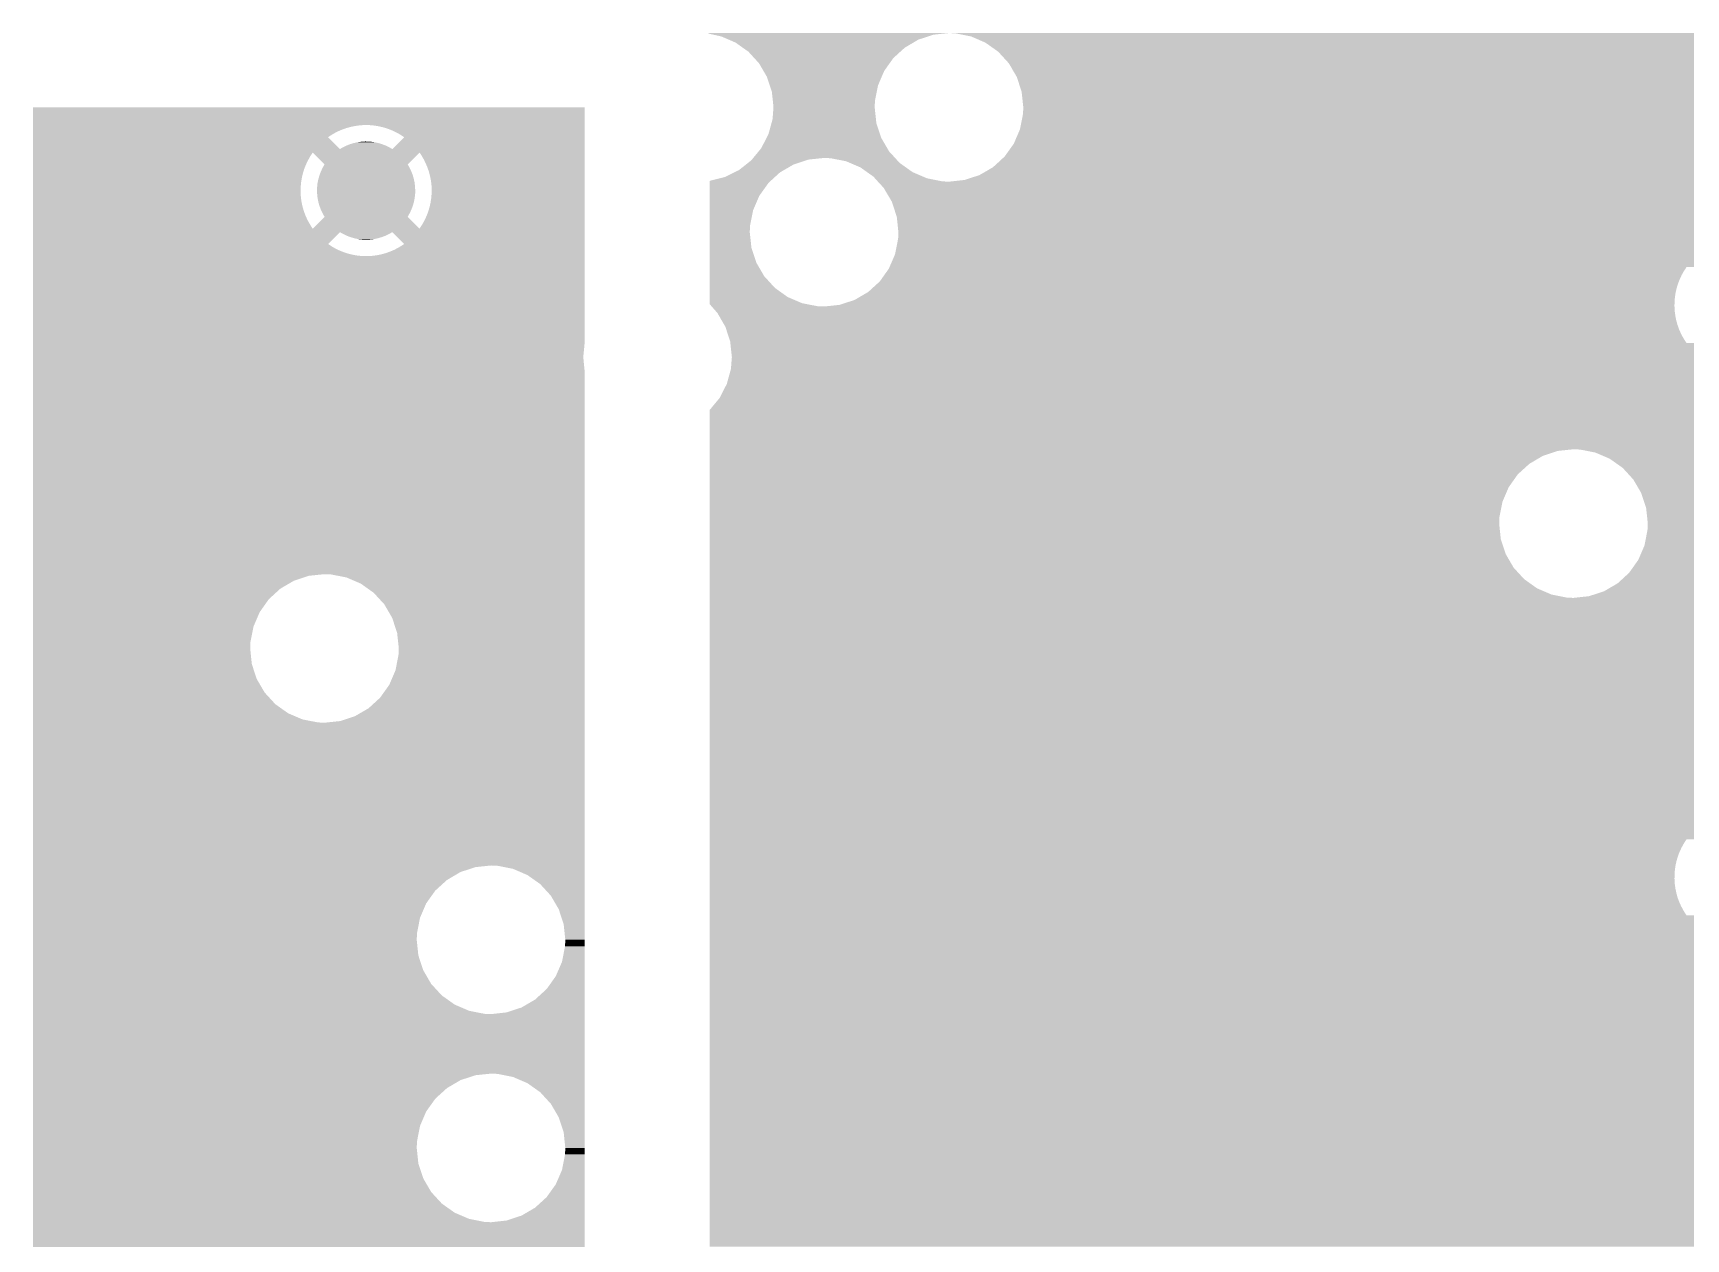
# Model space of a CAD drawing. Extents: x 295 to 953, y 10 to 290.
# Drawn here: x 551.71 to 574.9, y 229.2 to 246.12 of the extents above; entities that cross this region are included whole.
import ezdxf

# ---------------------------------------------------------------- set-up
doc = ezdxf.new("R2010")
doc.units = 0
doc.header["$LTSCALE"] = 5
doc.header["$MEASUREMENT"] = 0
doc.layers.add('GND', color=7, linetype='CONTINUOUS')

msp = doc.modelspace()

# ---------------------------------------------------------------- linework, layer by layer
at = {"layer": 'GND'}
for points in [[(561.187, 246.116), (561.185, 246.124), (564.485, 246.116), (564.561, 246.124)], [(561.188, 246.116), (561.187, 246.116), (564.482, 246.116), (564.485, 246.116)], [(561.256, 246.101), (561.188, 246.116), (564.342, 246.101), (564.482, 246.116)], [(561.364, 246.077), (561.256, 246.101), (564.271, 246.077), (564.342, 246.101)], [(564.653, 246.12), (564.561, 246.124), (708.603, 246.12), (708.61, 246.124)], [(564.869, 246.077), (564.653, 246.12), (708.537, 246.077), (708.603, 246.12)], [(561.47, 246.032), (561.364, 246.077), (564.132, 246.032), (564.271, 246.077)], [(561.566, 245.99), (561.47, 246.032), (564.061, 245.99), (564.132, 246.032)], [(561.665, 245.92), (561.566, 245.99), (563.942, 245.92), (564.061, 245.99)], [(561.746, 245.863), (561.665, 245.92), (563.879, 245.863), (563.942, 245.92)], [(561.829, 245.772), (561.746, 245.863), (563.779, 245.772), (563.879, 245.863)], [(564.878, 246.074), (564.869, 246.077), (708.53, 246.074), (708.537, 246.077)], [(564.9, 246.064), (564.878, 246.074), (708.517, 246.064), (708.53, 246.074)], [(565.071, 245.99), (564.9, 246.064), (708.591, 245.99), (708.517, 246.064)], [(565.251, 245.863), (565.071, 245.99), (708.718, 245.863), (708.591, 245.99)], [(565.357, 245.747), (565.251, 245.863), (708.834, 245.747), (708.718, 245.863)], [(561.895, 245.7), (561.829, 245.772), (563.728, 245.7), (563.779, 245.772)], [(561.958, 245.592), (561.895, 245.7), (563.652, 245.592), (563.728, 245.7)], [(565.394, 245.707), (565.357, 245.747), (720.195, 245.707), (720.222, 245.747)], [(565.4, 245.7), (565.394, 245.707), (720.191, 245.7), (720.195, 245.707)], [(565.43, 245.65), (565.4, 245.7), (720.163, 245.65), (720.191, 245.7)], [(565.464, 245.59), (565.43, 245.65), (720.135, 245.59), (720.163, 245.65)], [(562.006, 245.51), (561.958, 245.592), (563.616, 245.51), (563.652, 245.592)], [(562.046, 245.389), (562.006, 245.51), (563.565, 245.389), (563.616, 245.51)], [(562.075, 245.3), (562.046, 245.389), (563.547, 245.3), (563.565, 245.389)], [(565.477, 245.569), (565.464, 245.59), (720.126, 245.569), (720.135, 245.59)], [(565.511, 245.51), (565.477, 245.569), (707.983, 245.51), (708.021, 245.569)], [(565.518, 245.49), (565.511, 245.51), (707.97, 245.49), (707.983, 245.51)], [(565.545, 245.408), (565.518, 245.49), (707.923, 245.408), (707.97, 245.49)], [(565.572, 245.324), (565.545, 245.408), (707.88, 245.324), (707.923, 245.408)], [(562.089, 245.173), (562.075, 245.3), (563.522, 245.173), (563.547, 245.3)], [(562.098, 245.081), (562.089, 245.173), (563.518, 245.081), (563.522, 245.173)], [(565.58, 245.3), (565.572, 245.324), (707.869, 245.3), (707.88, 245.324)], [(565.587, 245.239), (565.58, 245.3), (707.841, 245.239), (707.869, 245.3)], [(565.596, 245.151), (565.587, 245.239), (707.806, 245.151), (707.841, 245.239)], [(551.708, 244.833), (551.708, 245.081), (559.449, 244.833), (559.449, 245.081)], [(562.085, 244.916), (562.098, 245.081), (563.536, 244.916), (563.518, 245.081)], [(565.578, 244.879), (565.596, 244.971), (707.729, 244.879), (707.75, 244.971)], [(565.604, 245.081), (565.596, 245.151), (707.782, 245.081), (707.806, 245.151)], [(565.596, 244.971), (565.599, 244.989), (707.75, 244.971), (707.755, 244.989)], [(565.599, 244.989), (565.603, 245.062), (707.755, 244.989), (707.776, 245.062)], [(565.603, 245.062), (565.604, 245.081), (707.776, 245.062), (707.782, 245.081)], [(551.708, 244.829), (551.708, 244.833), (556.296, 244.829), (556.362, 244.833)], [(551.708, 244.82), (551.708, 244.829), (556.231, 244.82), (556.296, 244.829)], [(551.708, 244.807), (551.708, 244.82), (556.167, 244.807), (556.231, 244.82)], [(551.708, 244.79), (551.708, 244.807), (556.104, 244.79), (556.167, 244.807)], [(551.708, 244.768), (551.708, 244.79), (556.042, 244.768), (556.104, 244.79)], [(551.708, 244.742), (551.708, 244.768), (555.982, 244.742), (556.042, 244.768)], [(551.708, 244.711), (551.708, 244.742), (555.924, 244.711), (555.982, 244.742)], [(551.708, 244.676), (551.708, 244.711), (555.868, 244.676), (555.924, 244.711)], [(556.427, 244.832), (556.362, 244.833), (559.449, 244.832), (559.449, 244.833)], [(556.493, 244.826), (556.427, 244.832), (559.449, 244.826), (559.449, 244.832)], [(556.557, 244.816), (556.493, 244.826), (559.449, 244.816), (559.449, 244.826)], [(556.621, 244.801), (556.557, 244.816), (559.449, 244.801), (559.449, 244.816)], [(556.684, 244.782), (556.621, 244.801), (559.449, 244.782), (559.449, 244.801)], [(556.745, 244.758), (556.684, 244.782), (559.449, 244.758), (559.449, 244.782)], [(556.804, 244.73), (556.745, 244.758), (559.449, 244.73), (559.449, 244.758)], [(556.862, 244.698), (556.804, 244.73), (559.449, 244.698), (559.449, 244.73)], [(556.916, 244.662), (556.862, 244.698), (559.449, 244.662), (559.449, 244.698)], [(562.001, 244.653), (562.027, 244.703), (563.61, 244.653), (563.593, 244.703)], [(562.027, 244.703), (562.071, 244.862), (563.593, 244.703), (563.541, 244.862)], [(562.071, 244.862), (562.085, 244.916), (563.541, 244.862), (563.536, 244.916)], [(565.52, 244.687), (565.523, 244.693), (707.699, 244.687), (707.7, 244.693)], [(565.523, 244.693), (565.557, 244.773), (707.7, 244.693), (707.71, 244.773)], [(565.557, 244.773), (565.56, 244.787), (707.71, 244.773), (707.712, 244.787)], [(565.56, 244.787), (565.578, 244.879), (707.712, 244.787), (707.729, 244.879)], [(551.708, 244.662), (551.708, 244.676), (555.848, 244.662), (555.868, 244.676)], [(551.708, 244.496), (551.708, 244.662), (556.014, 244.496), (555.848, 244.662)], [(551.708, 244.447), (551.708, 244.496), (559.449, 244.447), (559.449, 244.496)], [(556.014, 244.496), (556.047, 244.515), (556.75, 244.496), (556.716, 244.515)], [(556.047, 244.515), (556.064, 244.524), (556.716, 244.515), (556.701, 244.524)], [(556.064, 244.524), (556.098, 244.541), (556.701, 244.524), (556.665, 244.541)], [(556.098, 244.541), (556.116, 244.548), (556.665, 244.541), (556.649, 244.548)], [(556.116, 244.548), (556.15, 244.562), (556.649, 244.548), (556.612, 244.562)], [(556.15, 244.562), (556.169, 244.568), (556.612, 244.562), (556.596, 244.568)], [(556.169, 244.568), (556.205, 244.579), (556.596, 244.568), (556.557, 244.579)], [(556.205, 244.579), (556.225, 244.583), (556.557, 244.579), (556.542, 244.583)], [(556.225, 244.583), (556.26, 244.591), (556.542, 244.583), (556.501, 244.591)], [(556.26, 244.591), (556.282, 244.594), (556.501, 244.591), (556.486, 244.594)], [(556.282, 244.594), (556.316, 244.599), (556.486, 244.594), (556.443, 244.599)], [(556.316, 244.599), (556.344, 244.601), (556.443, 244.599), (556.43, 244.601)], [(556.344, 244.601), (556.373, 244.602), (556.43, 244.601), (556.373, 244.602)], [(556.75, 244.496), (556.916, 244.662), (559.449, 244.496), (559.449, 244.662)], [(561.814, 244.371), (561.889, 244.462), (563.805, 244.371), (563.721, 244.462)], [(561.889, 244.462), (561.926, 244.507), (563.721, 244.462), (563.695, 244.507)], [(561.926, 244.507), (562.001, 244.653), (563.695, 244.507), (563.61, 244.653)], [(565.342, 244.391), (565.431, 244.516), (662.151, 244.391), (662.026, 244.516)], [(565.431, 244.516), (565.441, 244.53), (662.026, 244.516), (662.047, 244.53)], [(565.441, 244.53), (565.466, 244.565), (662.047, 244.53), (662.102, 244.565)], [(565.466, 244.565), (565.47, 244.571), (662.102, 244.565), (662.113, 244.571)], [(565.47, 244.571), (565.481, 244.595), (662.113, 244.571), (662.16, 244.595)], [(565.481, 244.595), (565.492, 244.622), (662.16, 244.595), (662.221, 244.622)], [(565.492, 244.622), (565.501, 244.644), (662.221, 244.622), (662.282, 244.644)], [(565.501, 244.644), (565.509, 244.661), (662.282, 244.644), (662.345, 244.661)], [(565.509, 244.661), (565.515, 244.674), (662.345, 244.661), (662.41, 244.674)], [(565.515, 244.674), (565.518, 244.683), (662.41, 244.674), (662.475, 244.683)], [(565.518, 244.683), (565.52, 244.687), (662.475, 244.683), (662.54, 244.687)], [(551.708, 244.392), (551.708, 244.447), (555.597, 244.392), (555.633, 244.447)], [(551.708, 244.335), (551.708, 244.392), (555.565, 244.335), (555.597, 244.392)], [(551.708, 244.276), (551.708, 244.335), (555.537, 244.276), (555.565, 244.335)], [(551.708, 244.215), (551.708, 244.276), (555.513, 244.215), (555.537, 244.276)], [(555.799, 244.281), (555.633, 244.447), (556.965, 244.281), (557.131, 244.447)], [(555.751, 244.189), (555.771, 244.232), (557.014, 244.189), (556.993, 244.232)], [(555.771, 244.232), (555.775, 244.24), (556.993, 244.232), (556.989, 244.24)], [(555.775, 244.24), (555.799, 244.281), (556.989, 244.24), (556.965, 244.281)], [(557.157, 244.409), (557.131, 244.447), (559.449, 244.409), (559.449, 244.447)], [(557.19, 244.353), (557.157, 244.409), (559.449, 244.353), (559.449, 244.409)], [(557.219, 244.294), (557.19, 244.353), (559.449, 244.294), (559.449, 244.353)], [(557.244, 244.234), (557.219, 244.294), (559.449, 244.234), (559.449, 244.294)], [(557.265, 244.172), (557.244, 244.234), (559.449, 244.172), (559.449, 244.234)], [(561.613, 244.2), (561.713, 244.279), (562.244, 244.2), (562.38, 244.279)], [(561.713, 244.279), (561.786, 244.337), (562.38, 244.279), (562.556, 244.337)], [(561.786, 244.337), (561.795, 244.348), (562.556, 244.337), (562.589, 244.348)], [(561.795, 244.348), (561.814, 244.371), (562.589, 244.348), (562.808, 244.371)], [(562.9, 244.367), (562.808, 244.371), (563.808, 244.367), (563.805, 244.371)], [(563.116, 244.325), (562.9, 244.367), (563.847, 244.325), (563.808, 244.367)], [(563.175, 244.3), (563.116, 244.325), (563.87, 244.3), (563.847, 244.325)], [(563.319, 244.238), (563.175, 244.3), (563.957, 244.238), (563.87, 244.3)], [(563.411, 244.172), (563.319, 244.238), (564.05, 244.172), (563.957, 244.238)], [(565.09, 244.189), (565.18, 244.242), (661.743, 244.189), (661.773, 244.242)], [(565.18, 244.242), (565.184, 244.246), (661.773, 244.242), (661.775, 244.246)], [(565.184, 244.246), (565.244, 244.301), (661.775, 244.246), (661.811, 244.301)], [(565.244, 244.301), (565.253, 244.309), (707.7, 244.301), (707.699, 244.309)], [(565.253, 244.309), (565.297, 244.35), (707.699, 244.309), (707.696, 244.35)], [(565.297, 244.35), (565.342, 244.391), (662.192, 244.35), (662.151, 244.391)], [(551.708, 244.152), (551.708, 244.215), (555.494, 244.152), (555.513, 244.215)], [(551.708, 244.088), (551.708, 244.152), (555.479, 244.088), (555.494, 244.152)], [(551.708, 244.024), (551.708, 244.088), (555.469, 244.024), (555.479, 244.088)], [(551.708, 243.958), (551.708, 244.024), (555.463, 243.958), (555.469, 244.024)], [(555.695, 243.97), (555.7, 244.017), (557.069, 243.97), (557.063, 244.017)], [(555.7, 244.017), (555.702, 244.026), (557.063, 244.017), (557.062, 244.026)], [(555.702, 244.026), (555.711, 244.073), (557.062, 244.026), (557.052, 244.073)], [(555.711, 244.073), (555.714, 244.081), (557.052, 244.073), (557.05, 244.081)], [(555.714, 244.081), (555.727, 244.127), (557.05, 244.081), (557.037, 244.127)], [(555.727, 244.127), (555.73, 244.136), (557.037, 244.127), (557.034, 244.136)], [(555.73, 244.136), (555.747, 244.18), (557.034, 244.136), (557.017, 244.18)], [(555.747, 244.18), (555.751, 244.189), (557.017, 244.18), (557.014, 244.189)], [(557.281, 244.108), (557.265, 244.172), (559.449, 244.108), (559.449, 244.172)], [(557.293, 244.043), (557.281, 244.108), (559.449, 244.043), (559.449, 244.108)], [(557.3, 243.978), (557.293, 244.043), (559.449, 243.978), (559.449, 244.043)], [(561.202, 244.049), (561.416, 244.103), (562.059, 244.049), (562.118, 244.103)], [(561.202, 244.048), (561.202, 244.049), (562.059, 244.048), (562.059, 244.049)], [(561.202, 244.019), (561.202, 244.048), (562.027, 244.019), (562.059, 244.048)], [(561.202, 243.839), (561.202, 244.019), (561.899, 243.839), (562.027, 244.019)], [(561.416, 244.103), (561.548, 244.168), (562.118, 244.103), (562.189, 244.168)], [(561.548, 244.168), (561.613, 244.2), (562.189, 244.168), (562.244, 244.2)], [(563.499, 244.11), (563.411, 244.172), (564.194, 244.11), (564.05, 244.172)], [(563.522, 244.085), (563.499, 244.11), (564.253, 244.085), (564.194, 244.11)], [(563.561, 244.042), (563.522, 244.085), (564.469, 244.042), (564.253, 244.085)], [(563.564, 244.038), (563.561, 244.042), (564.561, 244.038), (564.469, 244.042)], [(563.594, 244.006), (563.564, 244.038), (661.672, 244.006), (661.682, 244.038)], [(563.647, 243.948), (563.594, 244.006), (661.658, 243.948), (661.672, 244.006)], [(564.561, 244.038), (564.78, 244.062), (661.682, 244.038), (661.689, 244.062)], [(564.78, 244.062), (564.802, 244.069), (661.689, 244.062), (661.691, 244.069)], [(564.802, 244.069), (564.987, 244.13), (661.691, 244.069), (661.715, 244.13)], [(564.987, 244.13), (564.989, 244.131), (661.715, 244.13), (661.715, 244.131)], [(564.989, 244.131), (565.09, 244.189), (661.715, 244.131), (661.743, 244.189)], [(551.708, 243.893), (551.708, 243.958), (555.462, 243.893), (555.463, 243.958)], [(551.708, 243.827), (551.708, 243.893), (555.466, 243.827), (555.462, 243.893)], [(551.708, 243.762), (551.708, 243.827), (555.474, 243.762), (555.466, 243.827)], [(555.693, 243.913), (555.694, 243.96), (557.071, 243.913), (557.069, 243.96)], [(555.695, 243.865), (555.693, 243.913), (557.07, 243.865), (557.071, 243.913)], [(555.694, 243.96), (555.695, 243.97), (557.069, 243.96), (557.069, 243.97)], [(555.695, 243.856), (555.695, 243.865), (557.069, 243.856), (557.07, 243.865)], [(555.701, 243.809), (555.695, 243.856), (557.063, 243.809), (557.069, 243.856)], [(555.702, 243.8), (555.701, 243.809), (557.062, 243.8), (557.063, 243.809)], [(555.712, 243.753), (555.702, 243.8), (557.053, 243.753), (557.062, 243.8)], [(557.285, 243.737), (557.295, 243.802), (559.449, 243.737), (559.449, 243.802)], [(557.295, 243.802), (557.301, 243.867), (559.449, 243.802), (559.449, 243.867)], [(557.302, 243.913), (557.3, 243.978), (559.449, 243.913), (559.449, 243.978)], [(557.301, 243.867), (557.302, 243.913), (559.449, 243.867), (559.449, 243.913)], [(561.202, 243.637), (561.202, 243.839), (561.812, 243.637), (561.899, 243.839)], [(563.65, 243.942), (563.647, 243.948), (661.657, 243.942), (661.658, 243.948)], [(563.688, 243.877), (563.65, 243.942), (661.647, 243.877), (661.657, 243.942)], [(563.727, 243.812), (563.688, 243.877), (661.641, 243.812), (661.647, 243.877)], [(563.759, 243.757), (563.727, 243.812), (661.641, 243.757), (661.641, 243.812)], [(551.708, 243.698), (551.708, 243.762), (555.487, 243.698), (555.474, 243.762)], [(551.708, 243.635), (551.708, 243.698), (555.505, 243.635), (555.487, 243.698)], [(551.708, 243.573), (551.708, 243.635), (555.527, 243.573), (555.505, 243.635)], [(551.708, 243.513), (551.708, 243.573), (555.553, 243.513), (555.527, 243.573)], [(555.633, 243.379), (555.799, 243.545), (557.131, 243.379), (556.965, 243.545)], [(555.714, 243.744), (555.712, 243.753), (557.05, 243.744), (557.053, 243.753)], [(555.727, 243.698), (555.714, 243.744), (557.037, 243.698), (557.05, 243.744)], [(555.73, 243.69), (555.727, 243.698), (557.034, 243.69), (557.037, 243.698)], [(555.747, 243.645), (555.73, 243.69), (557.017, 243.645), (557.034, 243.69)], [(555.75, 243.637), (555.747, 243.645), (557.013, 243.637), (557.017, 243.645)], [(555.771, 243.594), (555.75, 243.637), (556.993, 243.594), (557.013, 243.637)], [(555.775, 243.586), (555.771, 243.594), (556.988, 243.586), (556.993, 243.594)], [(555.799, 243.545), (555.775, 243.586), (556.965, 243.545), (556.988, 243.586)], [(557.199, 243.49), (557.227, 243.55), (559.449, 243.49), (559.449, 243.55)], [(557.227, 243.55), (557.251, 243.611), (559.449, 243.55), (559.449, 243.611)], [(557.251, 243.611), (557.27, 243.673), (559.449, 243.611), (559.449, 243.673)], [(557.27, 243.673), (557.285, 243.737), (559.449, 243.673), (559.449, 243.737)], [(561.202, 243.42), (561.202, 243.637), (561.769, 243.42), (561.812, 243.637)], [(563.762, 243.747), (563.759, 243.757), (661.64, 243.747), (661.641, 243.757)], [(563.784, 243.681), (563.762, 243.747), (661.644, 243.681), (661.64, 243.747)], [(563.805, 243.616), (563.784, 243.681), (661.653, 243.616), (661.644, 243.681)], [(563.826, 243.552), (563.805, 243.616), (661.666, 243.552), (661.653, 243.616)], [(563.828, 243.548), (563.826, 243.552), (661.667, 243.548), (661.666, 243.552)], [(563.834, 243.489), (563.828, 243.548), (661.683, 243.489), (661.667, 243.548)], [(551.708, 243.455), (551.708, 243.513), (555.584, 243.455), (555.553, 243.513)], [(551.708, 243.399), (551.708, 243.455), (555.618, 243.399), (555.584, 243.455)], [(551.708, 243.379), (551.708, 243.399), (555.633, 243.379), (555.618, 243.399)], [(551.708, 243.33), (551.708, 243.379), (559.449, 243.33), (559.449, 243.379)], [(551.708, 243.164), (551.708, 243.33), (555.848, 243.164), (556.014, 243.33)], [(556.048, 243.31), (556.014, 243.33), (556.717, 243.31), (556.75, 243.33)], [(556.063, 243.302), (556.048, 243.31), (556.7, 243.302), (556.717, 243.31)], [(556.099, 243.285), (556.063, 243.302), (556.666, 243.285), (556.7, 243.302)], [(556.916, 243.164), (556.75, 243.33), (559.449, 243.164), (559.449, 243.33)], [(557.131, 243.379), (557.167, 243.433), (559.449, 243.379), (559.449, 243.433)], [(557.167, 243.433), (557.199, 243.49), (559.449, 243.433), (559.449, 243.49)], [(561.202, 243.329), (561.202, 243.42), (561.765, 243.329), (561.769, 243.42)], [(561.202, 243.109), (561.202, 243.329), (561.789, 243.109), (561.765, 243.329)], [(563.841, 243.427), (563.834, 243.489), (661.705, 243.427), (661.683, 243.489)], [(563.847, 243.367), (563.841, 243.427), (661.732, 243.367), (661.705, 243.427)], [(563.851, 243.329), (563.847, 243.367), (661.752, 243.329), (661.732, 243.367)], [(563.848, 243.253), (563.85, 243.309), (661.797, 243.253), (661.762, 243.309)], [(563.85, 243.309), (563.851, 243.329), (661.762, 243.309), (661.752, 243.329)], [(551.708, 243.128), (551.708, 243.164), (555.902, 243.128), (555.848, 243.164)], [(551.708, 243.095), (551.708, 243.128), (555.959, 243.095), (555.902, 243.128)], [(551.708, 243.067), (551.708, 243.095), (556.019, 243.067), (555.959, 243.095)], [(551.708, 243.044), (551.708, 243.067), (556.08, 243.044), (556.019, 243.067)], [(556.114, 243.277), (556.099, 243.285), (556.648, 243.277), (556.666, 243.285)], [(556.152, 243.264), (556.114, 243.277), (556.614, 243.264), (556.648, 243.277)], [(556.168, 243.258), (556.152, 243.264), (556.595, 243.258), (556.614, 243.264)], [(556.206, 243.247), (556.168, 243.258), (556.559, 243.247), (556.595, 243.258)], [(556.222, 243.242), (556.206, 243.247), (556.539, 243.242), (556.559, 243.247)], [(556.263, 243.234), (556.222, 243.242), (556.504, 243.234), (556.539, 243.242)], [(556.278, 243.231), (556.263, 243.234), (556.482, 243.231), (556.504, 243.234)], [(556.321, 243.227), (556.278, 243.231), (556.448, 243.227), (556.482, 243.231)], [(556.334, 243.225), (556.321, 243.227), (556.42, 243.225), (556.448, 243.227)], [(556.391, 243.224), (556.334, 243.225), (556.391, 243.224), (556.42, 243.225)], [(556.722, 243.058), (556.782, 243.084), (559.449, 243.058), (559.449, 243.084)], [(556.782, 243.084), (556.84, 243.115), (559.449, 243.084), (559.449, 243.115)], [(556.84, 243.115), (556.895, 243.149), (559.449, 243.115), (559.449, 243.149)], [(556.895, 243.149), (556.916, 243.164), (559.449, 243.149), (559.449, 243.164)], [(561.202, 242.9), (561.202, 243.109), (561.858, 242.9), (561.789, 243.109)], [(563.811, 243.055), (563.814, 243.07), (575.126, 243.055), (575.147, 243.07)], [(563.814, 243.07), (563.821, 243.104), (575.147, 243.07), (575.203, 243.104)], [(563.821, 243.104), (563.827, 243.135), (575.203, 243.104), (575.261, 243.135)], [(563.827, 243.135), (563.832, 243.161), (575.261, 243.135), (575.321, 243.161)], [(563.832, 243.161), (563.836, 243.183), (575.321, 243.161), (575.383, 243.183)], [(563.836, 243.183), (563.84, 243.201), (575.383, 243.183), (575.446, 243.201)], [(563.84, 243.201), (563.842, 243.214), (575.446, 243.201), (575.51, 243.214)], [(563.842, 243.214), (563.844, 243.222), (575.51, 243.214), (575.575, 243.222)], [(563.844, 243.222), (563.845, 243.226), (575.575, 243.222), (575.64, 243.226)], [(563.845, 243.226), (563.846, 243.232), (685.447, 243.226), (685.458, 243.232)], [(563.846, 243.232), (563.847, 243.237), (661.811, 243.232), (661.808, 243.237)], [(563.847, 243.237), (563.848, 243.253), (661.808, 243.237), (661.797, 243.253)], [(551.708, 243.024), (551.708, 243.044), (556.143, 243.024), (556.08, 243.044)], [(551.708, 243.01), (551.708, 243.024), (556.206, 243.01), (556.143, 243.024)], [(551.708, 242.999), (551.708, 243.01), (556.271, 242.999), (556.206, 243.01)], [(551.708, 242.994), (551.708, 242.999), (556.337, 242.994), (556.271, 242.999)], [(551.708, 242.993), (551.708, 242.994), (556.402, 242.993), (556.337, 242.994)], [(551.708, 242.306), (551.708, 242.993), (559.449, 242.306), (559.449, 242.993)], [(556.402, 242.993), (556.468, 242.997), (559.449, 242.993), (559.449, 242.997)], [(556.468, 242.997), (556.533, 243.005), (559.449, 242.997), (559.449, 243.005)], [(556.533, 243.005), (556.597, 243.018), (559.449, 243.005), (559.449, 243.018)], [(556.597, 243.018), (556.66, 243.036), (559.449, 243.018), (559.449, 243.036)], [(556.66, 243.036), (556.722, 243.058), (559.449, 243.036), (559.449, 243.058)], [(561.202, 242.71), (561.202, 242.9), (561.969, 242.71), (561.858, 242.9)], [(563.717, 242.818), (563.727, 242.841), (574.897, 242.818), (574.911, 242.841)], [(563.727, 242.841), (563.73, 242.847), (685.036, 242.841), (685.04, 242.847)], [(563.73, 242.848), (563.733, 242.853), (662.515, 242.848), (662.45, 242.853)], [(563.73, 242.847), (563.73, 242.848), (662.58, 242.847), (662.515, 242.848)], [(563.733, 242.853), (563.737, 242.864), (662.45, 242.853), (662.385, 242.864)], [(563.737, 242.864), (563.743, 242.878), (662.385, 242.864), (662.321, 242.878)], [(563.743, 242.878), (563.748, 242.889), (662.321, 242.878), (662.286, 242.889)], [(563.748, 242.889), (563.804, 243.02), (575.292, 242.889), (575.161, 243.02)], [(563.804, 243.02), (563.811, 243.055), (575.161, 243.02), (575.126, 243.055)], [(561.202, 242.547), (561.202, 242.71), (562.118, 242.547), (561.969, 242.71)], [(563.489, 242.546), (563.557, 242.608), (574.772, 242.546), (574.791, 242.608)], [(563.557, 242.608), (563.59, 242.638), (574.791, 242.608), (574.803, 242.638)], [(563.59, 242.638), (563.612, 242.669), (574.803, 242.638), (574.815, 242.669)], [(563.612, 242.669), (563.654, 242.729), (574.815, 242.669), (574.843, 242.729)], [(563.654, 242.729), (563.695, 242.786), (574.843, 242.729), (574.875, 242.786)], [(563.695, 242.786), (563.717, 242.818), (574.875, 242.786), (574.897, 242.818)], [(561.202, 242.419), (561.202, 242.547), (562.297, 242.419), (562.118, 242.547)], [(561.202, 242.332), (561.202, 242.419), (562.5, 242.332), (562.297, 242.419)], [(563.157, 242.352), (563.237, 242.378), (574.742, 242.352), (574.744, 242.378)], [(563.237, 242.378), (563.303, 242.417), (574.744, 242.378), (574.747, 242.417)], [(563.303, 242.417), (563.414, 242.482), (574.747, 242.417), (574.757, 242.482)], [(563.414, 242.482), (563.427, 242.489), (574.757, 242.482), (574.759, 242.489)], [(563.427, 242.489), (563.489, 242.546), (574.759, 242.489), (574.772, 242.546)], [(551.708, 241.781), (551.708, 242.306), (559.449, 241.781), (559.449, 242.306)], [(561.202, 242.321), (561.202, 242.332), (562.56, 242.321), (562.5, 242.332)], [(561.202, 242.32), (561.202, 242.321), (562.562, 242.32), (562.56, 242.321)], [(561.228, 242.29), (561.202, 242.32), (562.716, 242.29), (562.562, 242.32)], [(561.232, 242.286), (561.228, 242.29), (562.808, 242.286), (562.716, 242.29)], [(561.288, 242.221), (561.232, 242.286), (574.744, 242.221), (574.741, 242.286)], [(561.311, 242.195), (561.288, 242.221), (574.748, 242.195), (574.744, 242.221)], [(561.334, 242.156), (561.311, 242.195), (574.753, 242.156), (574.748, 242.195)], [(561.371, 242.091), (561.334, 242.156), (574.766, 242.091), (574.753, 242.156)], [(562.811, 242.286), (563.027, 242.309), (574.741, 242.286), (574.741, 242.309)], [(563.027, 242.309), (563.157, 242.352), (574.741, 242.309), (574.742, 242.352)], [(561.408, 242.028), (561.371, 242.091), (574.783, 242.028), (574.766, 242.091)], [(561.422, 242.005), (561.408, 242.028), (574.792, 242.005), (574.783, 242.028)], [(561.435, 241.966), (561.422, 242.005), (574.805, 241.966), (574.792, 242.005)], [(561.454, 241.906), (561.435, 241.966), (574.832, 241.906), (574.805, 241.966)], [(551.708, 241.576), (551.708, 241.781), (559.429, 241.576), (559.449, 241.781)], [(561.473, 241.848), (561.454, 241.906), (574.862, 241.848), (574.832, 241.906)], [(561.491, 241.795), (561.473, 241.848), (574.896, 241.795), (574.862, 241.848)], [(561.491, 241.793), (561.491, 241.795), (574.897, 241.793), (574.896, 241.795)], [(561.493, 241.772), (561.491, 241.793), (574.911, 241.772), (574.897, 241.793)], [(561.498, 241.723), (561.493, 241.772), (685.068, 241.723), (685.04, 241.772)], [(561.514, 241.576), (561.498, 241.723), (575.145, 241.576), (575.292, 241.723)], [(551.708, 241.37), (551.708, 241.576), (559.449, 241.37), (559.429, 241.576)], [(561.503, 241.437), (561.505, 241.461), (575.359, 241.437), (575.297, 241.461)], [(561.505, 241.461), (561.507, 241.489), (575.297, 241.461), (575.238, 241.489)], [(561.507, 241.489), (561.51, 241.521), (575.238, 241.489), (575.181, 241.521)], [(561.51, 241.521), (561.513, 241.557), (575.181, 241.521), (575.126, 241.557)], [(561.513, 241.557), (561.514, 241.576), (575.126, 241.557), (575.145, 241.576)], [(551.708, 238.529), (551.708, 241.37), (559.449, 238.529), (559.449, 241.37)], [(561.443, 241.198), (561.461, 241.263), (695.905, 241.198), (695.933, 241.263)], [(561.461, 241.263), (561.462, 241.268), (685.928, 241.263), (685.836, 241.268)], [(561.462, 241.268), (561.474, 241.31), (685.836, 241.268), (685.62, 241.31)], [(561.474, 241.31), (561.494, 241.386), (685.62, 241.31), (685.443, 241.386)], [(561.494, 241.386), (561.495, 241.387), (575.681, 241.386), (575.615, 241.387)], [(561.495, 241.387), (561.496, 241.393), (575.615, 241.387), (575.55, 241.393)], [(561.496, 241.393), (561.499, 241.403), (575.55, 241.393), (575.485, 241.403)], [(561.499, 241.403), (561.501, 241.411), (575.485, 241.403), (575.453, 241.411)], [(561.501, 241.411), (561.502, 241.418), (575.453, 241.411), (575.421, 241.418)], [(561.502, 241.418), (561.503, 241.437), (575.421, 241.418), (575.359, 241.437)], [(561.289, 240.938), (561.342, 241.002), (695.843, 240.938), (695.856, 241.002)], [(561.342, 241.002), (561.42, 241.154), (695.856, 241.002), (695.886, 241.154)], [(561.42, 241.154), (561.443, 241.198), (695.886, 241.154), (695.905, 241.198)], [(561.202, 240.832), (561.213, 240.846), (695.841, 240.832), (695.839, 240.846)], [(561.202, 240.831), (561.202, 240.832), (695.841, 240.831), (695.841, 240.832)], [(561.202, 240.627), (561.202, 240.831), (695.863, 240.627), (695.841, 240.831)], [(561.213, 240.846), (561.289, 240.938), (695.839, 240.846), (695.843, 240.938)], [(561.202, 240.417), (561.202, 240.627), (695.931, 240.417), (695.863, 240.627)], [(561.202, 240.282), (561.202, 240.417), (696.011, 240.282), (695.931, 240.417)], [(561.202, 240.259), (561.202, 240.282), (573.105, 240.259), (573.324, 240.282)], [(561.202, 240.19), (561.202, 240.259), (572.895, 240.19), (573.105, 240.259)], [(561.202, 240.078), (561.202, 240.19), (572.705, 240.078), (572.895, 240.19)], [(561.202, 239.93), (561.202, 240.078), (572.542, 239.93), (572.705, 240.078)], [(573.416, 240.278), (573.324, 240.282), (696.013, 240.278), (696.011, 240.282)], [(573.499, 240.262), (573.416, 240.278), (696.022, 240.262), (696.013, 240.278)], [(573.617, 240.238), (573.499, 240.262), (613.433, 240.238), (613.634, 240.262)], [(573.632, 240.235), (573.617, 240.238), (613.425, 240.235), (613.433, 240.238)], [(573.785, 240.17), (573.632, 240.235), (613.243, 240.17), (613.425, 240.235)], [(573.834, 240.148), (573.785, 240.17), (613.21, 240.148), (613.243, 240.17)], [(573.96, 240.059), (573.834, 240.148), (613.074, 240.059), (613.21, 240.148)], [(574.014, 240.021), (573.96, 240.059), (613.037, 240.021), (613.074, 240.059)], [(561.202, 239.75), (561.202, 239.93), (572.415, 239.75), (572.542, 239.93)], [(574.113, 239.913), (574.014, 240.021), (612.934, 239.913), (613.037, 240.021)], [(574.163, 239.858), (574.113, 239.913), (612.902, 239.858), (612.934, 239.913)], [(574.233, 239.739), (574.163, 239.858), (612.832, 239.739), (612.902, 239.858)], [(561.202, 239.547), (561.202, 239.75), (572.328, 239.547), (572.415, 239.75)], [(574.274, 239.668), (574.233, 239.739), (612.81, 239.668), (612.832, 239.739)], [(574.314, 239.546), (574.274, 239.668), (612.772, 239.546), (612.81, 239.668)], [(561.202, 239.331), (561.202, 239.547), (572.285, 239.331), (572.328, 239.547)], [(574.343, 239.458), (574.314, 239.546), (612.764, 239.458), (612.772, 239.546)], [(574.351, 239.385), (574.343, 239.458), (612.757, 239.385), (612.764, 239.458)], [(574.367, 239.239), (574.351, 239.385), (612.757, 239.239), (612.757, 239.385)], [(561.202, 239.239), (561.202, 239.331), (572.281, 239.239), (572.285, 239.331)], [(561.202, 239.02), (561.202, 239.239), (572.304, 239.02), (572.281, 239.239)], [(574.32, 238.931), (574.362, 239.147), (612.757, 238.931), (612.757, 239.147)], [(574.362, 239.147), (574.367, 239.239), (612.757, 239.147), (612.757, 239.239)], [(561.202, 238.811), (561.202, 239.02), (572.373, 238.811), (572.304, 239.02)], [(574.233, 238.729), (574.32, 238.931), (612.757, 238.729), (612.757, 238.931)], [(561.202, 238.62), (561.202, 238.811), (572.484, 238.62), (572.373, 238.811)], [(574.105, 238.549), (574.233, 238.729), (612.757, 238.549), (612.757, 238.729)], [(551.708, 238.506), (551.708, 238.529), (555.579, 238.506), (555.798, 238.529)], [(551.708, 238.437), (551.708, 238.506), (555.369, 238.437), (555.579, 238.506)], [(551.708, 238.326), (551.708, 238.437), (555.179, 238.326), (555.369, 238.437)], [(555.89, 238.525), (555.798, 238.529), (559.449, 238.525), (559.449, 238.529)], [(556.106, 238.483), (555.89, 238.525), (559.449, 238.483), (559.449, 238.525)], [(556.308, 238.396), (556.106, 238.483), (559.449, 238.396), (559.449, 238.483)], [(561.202, 238.458), (561.202, 238.62), (572.633, 238.458), (572.484, 238.62)], [(561.202, 238.33), (561.202, 238.458), (572.813, 238.33), (572.633, 238.458)], [(573.95, 238.406), (574.105, 238.549), (612.757, 238.406), (612.757, 238.549)], [(551.708, 238.177), (551.708, 238.326), (555.016, 238.177), (555.179, 238.326)], [(556.488, 238.268), (556.308, 238.396), (559.449, 238.268), (559.449, 238.396)], [(556.637, 238.106), (556.488, 238.268), (559.449, 238.106), (559.449, 238.268)], [(561.202, 238.243), (561.202, 238.33), (573.016, 238.243), (572.813, 238.33)], [(561.202, 238.2), (561.202, 238.243), (573.232, 238.2), (573.016, 238.243)], [(561.202, 238.196), (561.202, 238.2), (573.324, 238.196), (573.232, 238.2)], [(561.202, 238.069), (561.202, 238.196), (607.423, 238.069), (607.297, 238.196)], [(573.324, 238.196), (573.543, 238.22), (607.297, 238.196), (607.273, 238.22)], [(573.543, 238.22), (573.591, 238.236), (607.273, 238.22), (607.257, 238.236)], [(573.591, 238.236), (573.635, 238.25), (607.257, 238.236), (607.278, 238.25)], [(573.635, 238.25), (573.741, 238.285), (607.278, 238.25), (607.334, 238.285)], [(573.741, 238.285), (573.752, 238.289), (607.334, 238.285), (607.341, 238.289)], [(573.752, 238.289), (573.798, 238.315), (607.341, 238.289), (607.392, 238.315)], [(573.798, 238.315), (573.843, 238.342), (607.392, 238.315), (607.452, 238.342)], [(573.843, 238.342), (573.881, 238.364), (607.452, 238.342), (607.514, 238.364)], [(573.881, 238.364), (573.911, 238.381), (607.514, 238.364), (607.577, 238.381)], [(573.911, 238.381), (573.933, 238.394), (607.577, 238.381), (607.641, 238.394)], [(573.933, 238.394), (573.943, 238.4), (607.641, 238.394), (607.684, 238.4)], [(573.943, 238.4), (573.946, 238.403), (607.684, 238.4), (607.706, 238.403)], [(573.946, 238.403), (573.95, 238.406), (607.706, 238.403), (607.771, 238.406)], [(551.708, 237.997), (551.708, 238.177), (554.889, 237.997), (555.016, 238.177)], [(551.708, 237.795), (551.708, 237.997), (554.802, 237.795), (554.889, 237.997)], [(556.748, 237.915), (556.637, 238.106), (559.449, 237.915), (559.449, 238.106)], [(561.202, 238.021), (561.202, 238.069), (612.757, 238.021), (612.757, 238.069)], [(561.202, 237.966), (561.202, 238.021), (607.006, 237.966), (607.042, 238.021)], [(561.202, 237.909), (561.202, 237.966), (606.974, 237.909), (607.006, 237.966)], [(551.708, 237.578), (551.708, 237.795), (554.759, 237.578), (554.802, 237.795)], [(556.817, 237.706), (556.748, 237.915), (559.449, 237.706), (559.449, 237.915)], [(561.202, 237.85), (561.202, 237.909), (606.946, 237.85), (606.974, 237.909)], [(561.202, 237.789), (561.202, 237.85), (606.922, 237.789), (606.946, 237.85)], [(561.202, 237.726), (561.202, 237.789), (606.903, 237.726), (606.922, 237.789)], [(551.708, 237.487), (551.708, 237.578), (554.755, 237.487), (554.759, 237.578)], [(556.841, 237.487), (556.817, 237.706), (559.449, 237.487), (559.449, 237.706)], [(561.202, 237.662), (561.202, 237.726), (606.888, 237.662), (606.903, 237.726)], [(561.202, 237.597), (561.202, 237.662), (606.878, 237.597), (606.888, 237.662)], [(561.202, 237.532), (561.202, 237.597), (606.873, 237.532), (606.878, 237.597)], [(561.202, 237.466), (561.202, 237.532), (606.872, 237.466), (606.873, 237.532)], [(551.708, 237.267), (551.708, 237.487), (554.778, 237.267), (554.755, 237.487)], [(556.794, 237.178), (556.836, 237.395), (559.449, 237.178), (559.449, 237.395)], [(556.836, 237.395), (556.841, 237.487), (559.449, 237.395), (559.449, 237.487)], [(561.202, 237.401), (561.202, 237.466), (606.875, 237.401), (606.872, 237.466)], [(561.202, 237.336), (561.202, 237.401), (606.884, 237.336), (606.875, 237.401)], [(561.202, 237.272), (561.202, 237.336), (606.897, 237.272), (606.884, 237.336)], [(561.202, 237.209), (561.202, 237.272), (606.914, 237.209), (606.897, 237.272)], [(551.708, 237.058), (551.708, 237.267), (554.847, 237.058), (554.778, 237.267)], [(551.708, 236.868), (551.708, 237.058), (554.958, 236.868), (554.847, 237.058)], [(556.707, 236.976), (556.794, 237.178), (559.449, 236.976), (559.449, 237.178)], [(561.202, 237.147), (561.202, 237.209), (606.936, 237.147), (606.914, 237.209)], [(561.202, 237.087), (561.202, 237.147), (606.963, 237.087), (606.936, 237.147)], [(561.202, 237.029), (561.202, 237.087), (606.993, 237.029), (606.963, 237.087)], [(551.708, 236.705), (551.708, 236.868), (555.107, 236.705), (554.958, 236.868)], [(556.579, 236.796), (556.707, 236.976), (559.449, 236.796), (559.449, 236.976)], [(561.202, 236.973), (561.202, 237.029), (607.028, 236.973), (606.993, 237.029)], [(561.202, 236.952), (561.202, 236.973), (607.042, 236.952), (607.028, 236.973)], [(561.202, 236.904), (561.202, 236.952), (612.757, 236.904), (612.757, 236.952)], [(561.202, 236.737), (561.202, 236.904), (607.257, 236.737), (607.423, 236.904)], [(551.708, 236.577), (551.708, 236.705), (555.287, 236.577), (555.107, 236.705)], [(551.708, 236.49), (551.708, 236.577), (555.49, 236.49), (555.287, 236.577)], [(556.226, 236.536), (556.417, 236.647), (559.449, 236.536), (559.449, 236.647)], [(556.417, 236.647), (556.579, 236.796), (559.449, 236.647), (559.449, 236.796)], [(561.202, 236.701), (561.202, 236.737), (607.312, 236.701), (607.257, 236.737)], [(561.202, 236.669), (561.202, 236.701), (607.369, 236.669), (607.312, 236.701)], [(561.202, 236.641), (561.202, 236.669), (607.428, 236.641), (607.369, 236.669)], [(561.202, 236.617), (561.202, 236.641), (607.49, 236.617), (607.428, 236.641)], [(561.202, 236.598), (561.202, 236.617), (607.552, 236.598), (607.49, 236.617)], [(561.202, 236.583), (561.202, 236.598), (607.616, 236.583), (607.552, 236.598)], [(561.202, 236.573), (561.202, 236.583), (607.681, 236.573), (607.616, 236.583)], [(561.202, 236.568), (561.202, 236.573), (607.746, 236.568), (607.681, 236.573)], [(551.708, 236.448), (551.708, 236.49), (555.706, 236.448), (555.49, 236.49)], [(551.708, 236.444), (551.708, 236.448), (555.798, 236.444), (555.706, 236.448)], [(551.708, 234.44), (551.708, 236.444), (559.449, 234.44), (559.449, 236.444)], [(555.798, 236.444), (556.017, 236.467), (559.449, 236.444), (559.449, 236.467)], [(556.017, 236.467), (556.226, 236.536), (559.449, 236.467), (559.449, 236.536)], [(561.202, 236.567), (561.202, 236.568), (607.812, 236.567), (607.746, 236.568)], [(561.202, 235.193), (561.202, 236.567), (612.757, 235.193), (612.757, 236.567)], [(561.202, 235.19), (561.202, 235.193), (575.575, 235.19), (575.64, 235.193)], [(561.202, 235.181), (561.202, 235.19), (575.51, 235.181), (575.575, 235.19)], [(561.202, 235.168), (561.202, 235.181), (575.446, 235.168), (575.51, 235.181)], [(561.202, 235.151), (561.202, 235.168), (575.383, 235.151), (575.446, 235.168)], [(561.202, 235.129), (561.202, 235.151), (575.321, 235.129), (575.383, 235.151)], [(561.202, 235.102), (561.202, 235.129), (575.261, 235.102), (575.321, 235.129)], [(561.202, 235.072), (561.202, 235.102), (575.203, 235.072), (575.261, 235.102)], [(561.202, 235.037), (561.202, 235.072), (575.147, 235.037), (575.203, 235.072)], [(561.202, 235.023), (561.202, 235.037), (575.126, 235.023), (575.147, 235.037)], [(561.202, 234.856), (561.202, 235.023), (575.292, 234.856), (575.126, 235.023)], [(561.202, 234.808), (561.202, 234.856), (612.757, 234.808), (612.757, 234.856)], [(561.202, 234.753), (561.202, 234.808), (574.875, 234.753), (574.911, 234.808)], [(561.202, 234.696), (561.202, 234.753), (574.843, 234.696), (574.875, 234.753)], [(561.202, 234.637), (561.202, 234.696), (574.815, 234.637), (574.843, 234.696)], [(561.202, 234.576), (561.202, 234.637), (574.791, 234.576), (574.815, 234.637)], [(561.202, 234.513), (561.202, 234.576), (574.772, 234.513), (574.791, 234.576)], [(561.202, 234.449), (561.202, 234.513), (574.757, 234.449), (574.772, 234.513)], [(551.708, 234.417), (551.708, 234.44), (557.915, 234.417), (558.135, 234.44)], [(551.708, 234.348), (551.708, 234.417), (557.706, 234.348), (557.915, 234.417)], [(551.708, 234.236), (551.708, 234.348), (557.516, 234.236), (557.706, 234.348)], [(558.226, 234.436), (558.135, 234.44), (559.449, 234.436), (559.449, 234.44)], [(558.443, 234.393), (558.226, 234.436), (559.449, 234.393), (559.449, 234.436)], [(558.645, 234.306), (558.443, 234.393), (559.449, 234.306), (559.449, 234.393)], [(558.825, 234.179), (558.645, 234.306), (559.449, 234.179), (559.449, 234.306)], [(561.202, 234.384), (561.202, 234.449), (574.747, 234.384), (574.757, 234.449)], [(561.202, 234.319), (561.202, 234.384), (574.742, 234.319), (574.747, 234.384)], [(561.202, 234.253), (561.202, 234.319), (574.741, 234.253), (574.742, 234.319)], [(561.202, 234.188), (561.202, 234.253), (574.744, 234.188), (574.741, 234.253)], [(551.708, 234.088), (551.708, 234.236), (557.353, 234.088), (557.516, 234.236)], [(551.708, 233.908), (551.708, 234.088), (557.225, 233.908), (557.353, 234.088)], [(558.974, 234.016), (558.825, 234.179), (559.449, 234.016), (559.449, 234.179)], [(561.202, 234.123), (561.202, 234.188), (574.753, 234.123), (574.744, 234.188)], [(561.202, 234.059), (561.202, 234.123), (574.766, 234.059), (574.753, 234.123)], [(561.202, 233.995), (561.202, 234.059), (574.783, 233.995), (574.766, 234.059)], [(551.708, 233.705), (551.708, 233.908), (557.138, 233.705), (557.225, 233.908)], [(559.085, 233.826), (558.974, 234.016), (559.449, 233.826), (559.449, 234.016)], [(559.154, 233.616), (559.085, 233.826), (559.449, 233.616), (559.449, 233.826)], [(561.202, 233.934), (561.202, 233.995), (574.805, 233.934), (574.783, 233.995)], [(561.202, 233.874), (561.202, 233.934), (574.832, 233.874), (574.805, 233.934)], [(561.202, 233.816), (561.202, 233.874), (574.862, 233.816), (574.832, 233.874)], [(561.202, 233.76), (561.202, 233.816), (574.897, 233.76), (574.862, 233.816)], [(551.708, 233.489), (551.708, 233.705), (557.096, 233.489), (557.138, 233.705)], [(559.177, 233.397), (559.154, 233.616), (559.449, 233.397), (559.449, 233.616)], [(561.202, 233.739), (561.202, 233.76), (574.911, 233.739), (574.897, 233.76)], [(561.202, 233.691), (561.202, 233.739), (612.757, 233.691), (612.757, 233.739)], [(561.202, 233.524), (561.202, 233.691), (575.126, 233.524), (575.292, 233.691)], [(551.708, 233.397), (551.708, 233.489), (557.092, 233.397), (557.096, 233.489)], [(551.708, 233.178), (551.708, 233.397), (557.115, 233.178), (557.092, 233.397)], [(559.173, 233.305), (559.177, 233.397), (559.449, 233.305), (559.449, 233.397)], [(561.202, 233.488), (561.202, 233.524), (575.181, 233.488), (575.126, 233.524)], [(561.202, 233.456), (561.202, 233.488), (575.238, 233.456), (575.181, 233.488)], [(561.202, 233.428), (561.202, 233.456), (575.297, 233.428), (575.238, 233.456)], [(561.202, 233.404), (561.202, 233.428), (575.359, 233.404), (575.297, 233.428)], [(561.202, 233.385), (561.202, 233.404), (575.421, 233.385), (575.359, 233.404)], [(561.202, 233.37), (561.202, 233.385), (575.485, 233.37), (575.421, 233.385)], [(561.202, 233.36), (561.202, 233.37), (575.55, 233.36), (575.485, 233.37)], [(561.202, 233.355), (561.202, 233.36), (575.615, 233.355), (575.55, 233.36)], [(561.202, 233.354), (561.202, 233.355), (575.681, 233.354), (575.615, 233.355)], [(561.202, 231.396), (561.202, 233.354), (612.757, 231.396), (612.757, 233.354)], [(551.708, 232.969), (551.708, 233.178), (557.184, 232.969), (557.115, 233.178)], [(559.131, 233.089), (559.173, 233.305), (559.449, 233.089), (559.449, 233.305)], [(551.708, 232.778), (551.708, 232.969), (557.295, 232.778), (557.184, 232.969)], [(558.916, 232.707), (559.044, 232.887), (559.449, 232.707), (559.449, 232.887)], [(559.044, 232.887), (559.131, 233.089), (559.449, 232.887), (559.449, 233.089)], [(551.708, 232.616), (551.708, 232.778), (557.444, 232.616), (557.295, 232.778)], [(558.753, 232.558), (558.916, 232.707), (559.449, 232.558), (559.449, 232.707)], [(551.708, 232.488), (551.708, 232.616), (557.624, 232.488), (557.444, 232.616)], [(551.708, 232.401), (551.708, 232.488), (557.826, 232.401), (557.624, 232.488)], [(551.708, 232.358), (551.708, 232.401), (558.043, 232.358), (557.826, 232.401)], [(558.354, 232.378), (558.563, 232.447), (559.449, 232.378), (559.449, 232.447)], [(558.563, 232.447), (558.753, 232.558), (559.449, 232.447), (559.449, 232.558)], [(551.708, 232.354), (551.708, 232.358), (558.135, 232.354), (558.043, 232.358)], [(551.708, 231.519), (551.708, 232.354), (559.449, 231.519), (559.449, 232.354)], [(558.135, 232.354), (558.354, 232.378), (559.449, 232.354), (559.449, 232.378)], [(551.708, 231.496), (551.708, 231.519), (557.915, 231.496), (558.135, 231.519)], [(551.708, 231.427), (551.708, 231.496), (557.706, 231.427), (557.915, 231.496)], [(558.226, 231.515), (558.135, 231.519), (559.449, 231.515), (559.449, 231.519)], [(558.443, 231.472), (558.226, 231.515), (559.449, 231.472), (559.449, 231.515)], [(558.645, 231.385), (558.443, 231.472), (559.449, 231.385), (559.449, 231.472)], [(551.708, 231.315), (551.708, 231.427), (557.516, 231.315), (557.706, 231.427)], [(551.708, 231.167), (551.708, 231.315), (557.353, 231.167), (557.516, 231.315)], [(558.825, 231.258), (558.645, 231.385), (559.449, 231.258), (559.449, 231.385)], [(558.974, 231.095), (558.825, 231.258), (559.449, 231.095), (559.449, 231.258)], [(561.202, 231.392), (561.202, 231.396), (584.338, 231.392), (584.403, 231.396)], [(561.202, 231.384), (561.202, 231.392), (584.273, 231.384), (584.338, 231.392)], [(561.202, 231.371), (561.202, 231.384), (584.209, 231.371), (584.273, 231.384)], [(561.202, 231.353), (561.202, 231.371), (584.146, 231.353), (584.209, 231.371)], [(561.202, 231.331), (561.202, 231.353), (584.084, 231.331), (584.146, 231.353)], [(561.202, 231.305), (561.202, 231.331), (584.024, 231.305), (584.084, 231.331)], [(561.202, 231.274), (561.202, 231.305), (583.966, 231.274), (584.024, 231.305)], [(561.202, 231.24), (561.202, 231.274), (583.91, 231.24), (583.966, 231.274)], [(561.202, 231.225), (561.202, 231.24), (583.889, 231.225), (583.91, 231.24)], [(551.708, 230.987), (551.708, 231.167), (557.225, 230.987), (557.353, 231.167)], [(559.085, 230.905), (558.974, 231.095), (559.449, 230.905), (559.449, 231.095)], [(561.202, 231.059), (561.202, 231.225), (584.055, 231.059), (583.889, 231.225)], [(561.202, 231.01), (561.202, 231.059), (612.757, 231.01), (612.757, 231.059)], [(561.202, 230.956), (561.202, 231.01), (583.638, 230.956), (583.674, 231.01)], [(551.708, 230.784), (551.708, 230.987), (557.138, 230.784), (557.225, 230.987)], [(551.708, 230.568), (551.708, 230.784), (557.096, 230.568), (557.138, 230.784)], [(559.154, 230.695), (559.085, 230.905), (559.449, 230.695), (559.449, 230.905)], [(561.202, 230.899), (561.202, 230.956), (583.606, 230.899), (583.638, 230.956)], [(561.202, 230.839), (561.202, 230.899), (583.578, 230.839), (583.606, 230.899)], [(561.202, 230.778), (561.202, 230.839), (583.554, 230.778), (583.578, 230.839)], [(561.202, 230.716), (561.202, 230.778), (583.535, 230.716), (583.554, 230.778)], [(551.708, 230.476), (551.708, 230.568), (557.092, 230.476), (557.096, 230.568)], [(559.177, 230.476), (559.154, 230.695), (559.449, 230.476), (559.449, 230.695)], [(561.202, 230.652), (561.202, 230.716), (583.52, 230.652), (583.535, 230.716)], [(561.202, 230.587), (561.202, 230.652), (583.51, 230.587), (583.52, 230.652)], [(561.202, 230.522), (561.202, 230.587), (583.505, 230.522), (583.51, 230.587)], [(551.708, 230.257), (551.708, 230.476), (557.115, 230.257), (557.092, 230.476)], [(559.131, 230.168), (559.173, 230.384), (559.449, 230.168), (559.449, 230.384)], [(559.173, 230.384), (559.177, 230.476), (559.449, 230.384), (559.449, 230.476)], [(561.202, 230.456), (561.202, 230.522), (583.504, 230.456), (583.505, 230.522)], [(561.202, 230.391), (561.202, 230.456), (583.507, 230.391), (583.504, 230.456)], [(561.202, 230.326), (561.202, 230.391), (583.516, 230.326), (583.507, 230.391)], [(561.202, 230.261), (561.202, 230.326), (583.529, 230.261), (583.516, 230.326)], [(551.708, 230.048), (551.708, 230.257), (557.184, 230.048), (557.115, 230.257)], [(559.044, 229.966), (559.131, 230.168), (559.449, 229.966), (559.449, 230.168)], [(561.202, 230.198), (561.202, 230.261), (583.546, 230.198), (583.529, 230.261)], [(561.202, 230.136), (561.202, 230.198), (583.568, 230.136), (583.546, 230.198)], [(561.202, 230.076), (561.202, 230.136), (583.595, 230.076), (583.568, 230.136)], [(551.708, 229.857), (551.708, 230.048), (557.295, 229.857), (557.184, 230.048)], [(551.708, 229.695), (551.708, 229.857), (557.444, 229.695), (557.295, 229.857)], [(558.916, 229.786), (559.044, 229.966), (559.449, 229.786), (559.449, 229.966)], [(561.202, 230.018), (561.202, 230.076), (583.625, 230.018), (583.595, 230.076)], [(561.202, 229.963), (561.202, 230.018), (583.66, 229.963), (583.625, 230.018)], [(561.202, 229.942), (561.202, 229.963), (583.674, 229.942), (583.66, 229.963)], [(561.202, 229.893), (561.202, 229.942), (606.936, 229.893), (606.97, 229.942)], [(561.202, 229.727), (561.202, 229.893), (583.889, 229.727), (584.055, 229.893)], [(551.708, 229.567), (551.708, 229.695), (557.624, 229.567), (557.444, 229.695)], [(558.563, 229.526), (558.753, 229.637), (559.449, 229.526), (559.449, 229.637)], [(558.753, 229.637), (558.916, 229.786), (559.449, 229.637), (559.449, 229.786)], [(561.202, 229.691), (561.202, 229.727), (583.944, 229.691), (583.889, 229.727)], [(561.202, 229.659), (561.202, 229.691), (584.001, 229.659), (583.944, 229.691)], [(561.202, 229.631), (561.202, 229.659), (584.06, 229.631), (584.001, 229.659)], [(561.202, 229.607), (561.202, 229.631), (584.122, 229.607), (584.06, 229.631)], [(551.708, 229.48), (551.708, 229.567), (557.826, 229.48), (557.624, 229.567)], [(551.708, 229.437), (551.708, 229.48), (558.043, 229.437), (557.826, 229.48)], [(551.708, 229.433), (551.708, 229.437), (558.135, 229.433), (558.043, 229.437)], [(551.708, 228.598), (551.708, 229.433), (559.449, 228.598), (559.449, 229.433)], [(558.135, 229.433), (558.354, 229.457), (559.449, 229.433), (559.449, 229.457)], [(558.354, 229.457), (558.563, 229.526), (559.449, 229.457), (559.449, 229.526)], [(561.202, 229.588), (561.202, 229.607), (584.184, 229.588), (584.122, 229.607)], [(561.202, 229.573), (561.202, 229.588), (584.248, 229.573), (584.184, 229.588)], [(561.202, 229.563), (561.202, 229.573), (584.313, 229.563), (584.248, 229.573)], [(561.202, 229.557), (561.202, 229.563), (584.378, 229.557), (584.313, 229.563)], [(561.202, 229.556), (561.202, 229.557), (584.444, 229.556), (584.378, 229.557)], [(561.202, 229.4), (561.202, 229.556), (606.753, 229.4), (606.784, 229.556)], [(561.202, 229.308), (561.202, 229.4), (606.749, 229.308), (606.753, 229.4)], [(561.202, 229.089), (561.202, 229.308), (606.772, 229.089), (606.749, 229.308)]]:
    msp.add_solid(points, dxfattribs=at)

doc.saveas('drawing.dxf')
